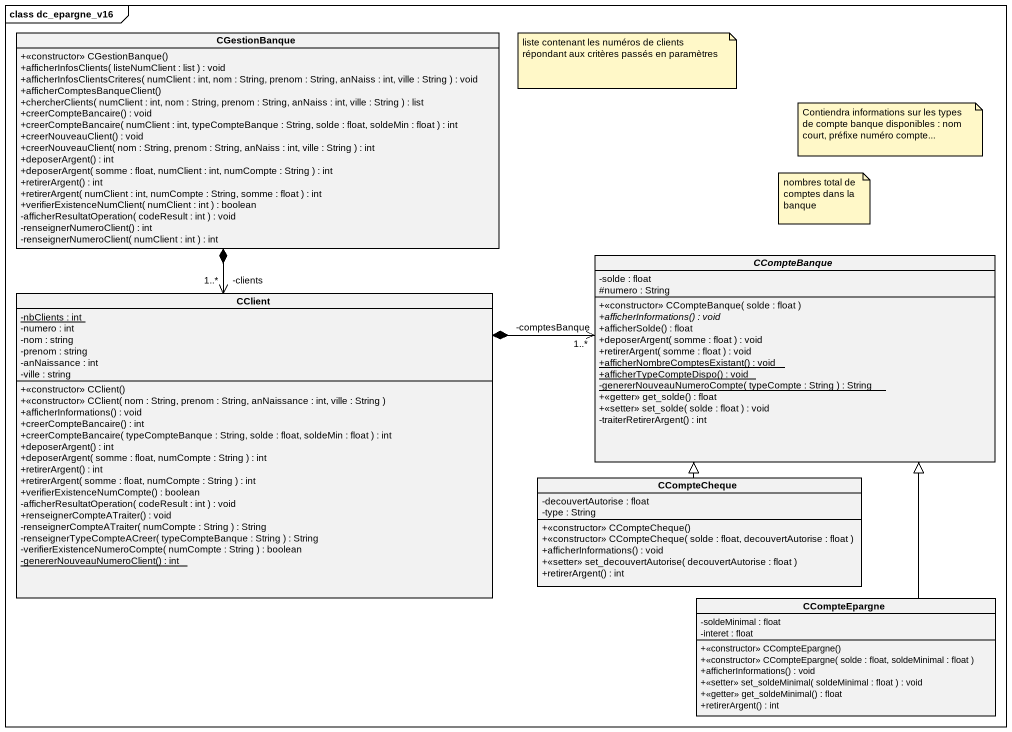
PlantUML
@startuml
mainframe class dc_epargne_v16
hide circle
hide empty members
skinparam classAttributeIconSize 0
class CGestionBanque {
  +<<constructor>> CGestionBanque()
  +afficherInfosClients( listeNumClient : list ) : void
  +afficherInfosClientsCriteres( numClient : int, nom : String, prenom : String, anNaiss : int, ville : String ) : void
  +afficherComptesBanqueClient()
  +chercherClients( numClient : int, nom : String, prenom : String, anNaiss : int, ville : String ) : list
  +creerCompteBancaire() : void
  +creerCompteBancaire( numClient : int, typeCompteBanque : String, solde : float, soldeMin : float ) : int
  +creerNouveauClient() : void
  +creerNouveauClient( nom : String, prenom : String, anNaiss : int, ville : String ) : int
  +deposerArgent() : int
  +deposerArgent( somme : float, numClient : int, numCompte : String ) : int
  +retirerArgent() : int
  +retirerArgent( numClient : int, numCompte : String, somme : float ) : int
  +verifierExistenceNumClient( numClient : int ) : boolean
  -afficherResultatOperation( codeResult : int ) : void
  -renseignerNumeroClient() : int
  -renseignerNumeroClient( numClient : int ) : int
}
class CClient {
  {static} -nbClients : int
  -numero : int
  -nom : string
  -prenom : string
  -anNaissance : int
  -ville : string
  +<<constructor>> CClient()
  +<<constructor>> CClient( nom : String, prenom : String, anNaissance : int, ville : String )
  +afficherInformations() : void
  +creerCompteBancaire() : int
  +creerCompteBancaire( typeCompteBanque : String, solde : float, soldeMin : float ) : int
  +deposerArgent() : int
  +deposerArgent( somme : float, numCompte : String ) : int
  +retirerArgent() : int
  +retirerArgent( somme : float, numCompte : String ) : int
  +verifierExistenceNumCompte() : boolean
  -afficherResultatOperation( codeResult : int ) : void
  +renseignerCompteATraiter() : void
  -renseignerCompteATraiter( numCompte : String ) : String
  -renseignerTypeCompteACreer( typeCompteBanque : String ) : String
  -verifierExistenceNumeroCompte( numCompte : String ) : boolean
  {static} -genererNouveauNumeroClient() : int
}
abstract class CCompteBanque {
  -solde : float
  #numero : String
  +<<constructor>> CCompteBanque( solde : float )
  {abstract} +afficherInformations() : void
  +afficherSolde() : float
  +deposerArgent( somme : float ) : void
  +retirerArgent( somme : float ) : void
  {static} +afficherNombreComptesExistant() : void
  {static} +afficherTypeCompteDispo() : void
  {static} -genererNouveauNumeroCompte( typeCompte : String ) : String
  +<<getter>> get_solde() : float
  +<<setter>> set_solde( solde : float ) : void
  -traiterRetirerArgent() : int
}
class CCompteCheque {
  -decouvertAutorise : float
  -type : String
  +<<constructor>> CCompteCheque()
  +<<constructor>> CCompteCheque( solde : float, decouvertAutorise : float )
  +afficherInformations() : void
  +<<setter>> set_decouvertAutorise( decouvertAutorise : float )
  +retirerArgent() : int
}
class CCompteEpargne {
  -soldeMinimal : float
  -interet : float
  +<<constructor>> CCompteEpargne()
  +<<constructor>> CCompteEpargne( solde : float, soldeMinimal : float )
  +afficherInformations() : void
  +<<setter>> set_soldeMinimal( soldeMinimal : float ) : void
  +<<getter>> get_soldeMinimal() : float
  +retirerArgent() : int
}
CGestionBanque *--> "1..*\n-clients" CClient
CClient *-right-> "-comptesBanque\n1..*" CCompteBanque
CCompteCheque -up-|> CCompteBanque
CCompteEpargne -up-|> CCompteBanque
note as N1
  liste contenant les numéros de clients répondant aux critères passés en paramètres
end note
note as N2
  Contiendra informations sur les types de compte banque disponibles : nom court, préfixe numéro compte...
end note
note as N3
  nombres total de comptes dans la banque
end note
@enduml
